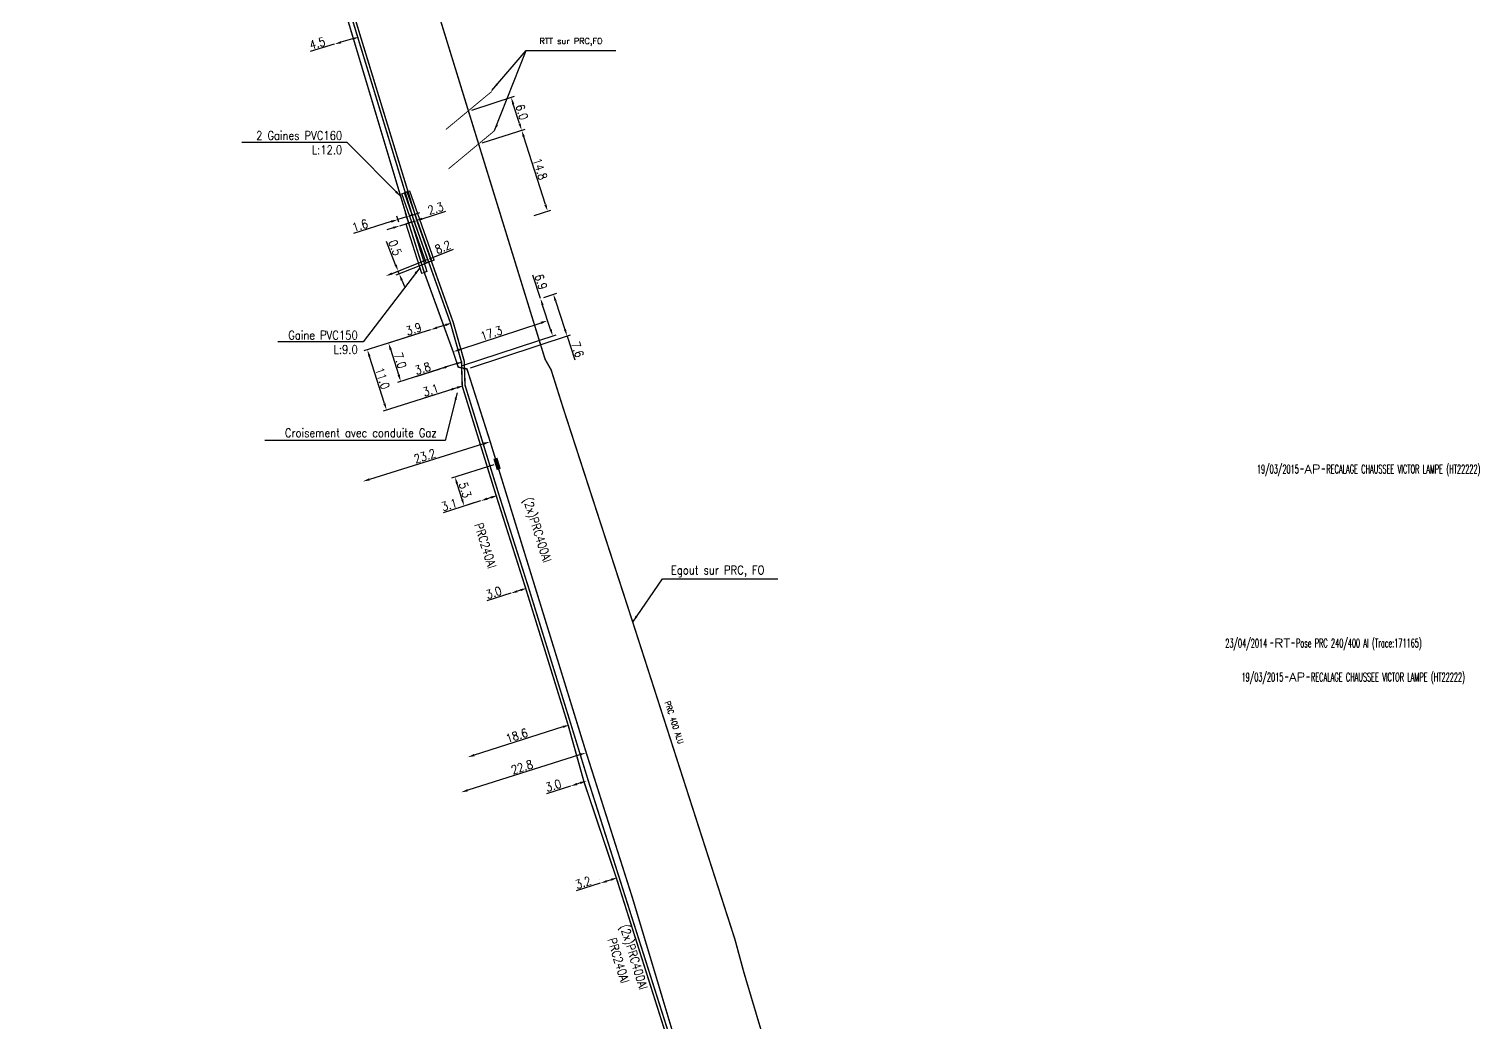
# Model space of a CAD drawing. Header units: millimetres. Extents: x 113457 to 114000, y 153000 to 154000.
# Drawn here: x 113732.4 to 113982, y 153172.6 to 153345.3 of the extents above; entities that cross this region are included whole.
import ezdxf
from ezdxf.enums import TextEntityAlignment as Align

# ---------------------------------------------------------------- set-up
doc = ezdxf.new("R2010")
doc.units = ezdxf.units.MM
doc.header["$PDMODE"] = 34
doc.layers.get('0').update_dxf_attribs({"linetype": 'CONTINUOUS'})
doc.layers.get('DEFPOINTS').update_dxf_attribs({"linetype": 'CONTINUOUS'})
for name, color, linetype in [('M_130', 3, 'M_ST_15'), ('M_300', 7, 'CONTINUOUS'), ('M_400', 7, 'CONTINUOUS'), ('M_910', 7, 'CONTINUOUS')]:
    doc.layers.add(name, color=color, linetype=linetype)
doc.styles.add('M_ROMANS', font='ROMANS.shx', dxfattribs={"width": 0.75})
doc.styles.get("Standard").update_dxf_attribs({"font": 'romans.shx', "width": 0.85})
doc.linetypes.add('M_ST_15', pattern='A,5,-0.3,["XX",Standard,S=1,R=0,X=0,Y=-0.5],-2.5', length=7.8)
doc.dimstyles.get("Standard").update_dxf_attribs({"dimtxt": 1.5, "dimasz": 1.2, "dimexe": 0.625, "dimexo": 0.625, "dimgap": 0.25, "dimtad": 1, "dimdec": 1, "dimzin": 0, "dimdsep": 46, "dimtxsty": 'Standard', "dimcen": -0.5, "dimadec": 0, "dimazin": 0, "dimtfac": 1, "dimtdec": 1, "dimtmove": 0, "dimatfit": 3, "dimfxl": 1, "dimtolj": 1, "dimtzin": 0, "dimarcsym": 0})

# ---------------------------------------------------------------- blocks, each defined once
blk = doc.blocks.new('*D2')
at = {"layer": 'DEFPOINTS', "color": 0, "linetype": 'Continuous', "transparency": 16777216}
for p in [(113818.07, 153327.67), (113810.6, 153325.28), (113819.64, 153312.65)]:
    blk.add_point(p, dxfattribs=at)
at = {"layer": 'M_130', "color": 0, "linetype": 'Continuous', "lineweight": -2, "transparency": 16777216}
for p, q in [((113811.2, 153325.47), (113818.66, 153327.86)), ((113822.21, 153314.73), (113818.43, 153326.53)), ((113820.23, 153312.84), (113823.17, 153313.78))]:
    blk.add_line(p, q, dxfattribs=at)
at = {"layer": 'M_130', "color": 0, "linetype": 'Continuous', "transparency": 16777216}
for points in [[(113818.62, 153326.59), (113818.24, 153326.47), (113818.07, 153327.67)], [(113822.4, 153314.79), (113822.02, 153314.67), (113822.58, 153313.59)]]:
    blk.add_solid(points, dxfattribs=at)
at = {"layer": 'M_130', "color": 0, "linetype": 'Continuous', "transparency": 16777216, "insert": (113821.27, 153320.93), "char_height": 1.5, "attachment_point": 5, "rotation": 287.7668}
blk.add_mtext('\\A1;14.8', dxfattribs=at)
blk = doc.blocks.new('*D3')
at = {"layer": 'DEFPOINTS', "color": 0, "linetype": 'Continuous', "transparency": 16777216}
for p in [(113816.24, 153333.37), (113808.83, 153330.99), (113810.6, 153325.28)]:
    blk.add_point(p, dxfattribs=at)
at = {"layer": 'M_130', "color": 0, "linetype": 'Continuous', "lineweight": -2, "transparency": 16777216}
for p, q in [((113809.42, 153331.18), (113816.84, 153333.56)), ((113817.7, 153328.81), (113816.61, 153332.22)), ((113811.2, 153325.47), (113818.66, 153327.86))]:
    blk.add_line(p, q, dxfattribs=at)
at = {"layer": 'M_130', "color": 0, "linetype": 'Continuous', "transparency": 16777216}
for points in [[(113816.8, 153332.29), (113816.42, 153332.16), (113816.24, 153333.37)], [(113817.89, 153328.87), (113817.51, 153328.75), (113818.07, 153327.67)]]:
    blk.add_solid(points, dxfattribs=at)
at = {"layer": 'M_130', "color": 0, "linetype": 'Continuous', "transparency": 16777216, "insert": (113818.11, 153330.82), "char_height": 1.5, "attachment_point": 5, "rotation": 287.7668}
blk.add_mtext('\\A1;6.0', dxfattribs=at)
blk = doc.blocks.new('*D11')
at = {"layer": 'DEFPOINTS', "color": 0, "linetype": 'Continuous', "transparency": 16777216}
for p in [(113829.3, 153219.45), (113807.56, 153212.57), (113807.56, 153212.57)]:
    blk.add_point(p, dxfattribs=at)
at = {"layer": 'M_130', "color": 0, "linetype": 'Continuous', "lineweight": -2, "transparency": 16777216}
blk.add_line((113828.15, 153219.09), (113808.7, 153212.93), dxfattribs=at)
at = {"layer": 'M_130', "color": 0, "linetype": 'Continuous', "transparency": 16777216}
for points in [[(113828.09, 153219.28), (113828.21, 153218.89), (113829.3, 153219.45)], [(113808.64, 153213.12), (113808.76, 153212.74), (113807.56, 153212.57)]]:
    blk.add_solid(points, dxfattribs=at)
at = {"layer": 'M_130', "color": 0, "linetype": 'Continuous', "transparency": 16777216, "insert": (113818.13, 153216.96), "char_height": 1.5, "attachment_point": 5, "rotation": 17.5543}
blk.add_mtext('\\A1;22.8', dxfattribs=at)
blk = doc.blocks.new('*D12')
at = {"layer": 'DEFPOINTS', "color": 0, "linetype": 'Continuous', "transparency": 16777216}
for p in [(113812.6, 153273.52), (113790.45, 153266.61), (113790.45, 153266.61)]:
    blk.add_point(p, dxfattribs=at)
at = {"layer": 'M_130', "color": 0, "linetype": 'Continuous', "lineweight": -2, "transparency": 16777216}
blk.add_line((113811.45, 153273.17), (113791.6, 153266.97), dxfattribs=at)
at = {"layer": 'M_130', "color": 0, "linetype": 'Continuous', "transparency": 16777216}
for points in [[(113811.39, 153273.36), (113811.51, 153272.98), (113812.6, 153273.52)], [(113791.54, 153267.16), (113791.66, 153266.78), (113790.45, 153266.61)]]:
    blk.add_solid(points, dxfattribs=at)
at = {"layer": 'M_130', "color": 0, "linetype": 'Continuous', "transparency": 16777216, "insert": (113801.23, 153271.02), "char_height": 1.5, "attachment_point": 5, "rotation": 17.329}
blk.add_mtext('\\A1;23.2', dxfattribs=at)
blk = doc.blocks.new('*D13')
at = {"layer": 'DEFPOINTS', "color": 0, "linetype": 'Continuous', "transparency": 16777216}
for p in [(113822.59, 153294.56), (113822.59, 153294.56), (113806.16, 153289.16)]:
    blk.add_point(p, dxfattribs=at)
at = {"layer": 'M_130', "color": 0, "linetype": 'Continuous', "lineweight": -2, "transparency": 16777216}
blk.add_line((113807.3, 153289.53), (113821.45, 153294.19), dxfattribs=at)
at = {"layer": 'M_130', "color": 0, "linetype": 'Continuous', "transparency": 16777216}
for points in [[(113821.39, 153294.38), (113821.52, 153294), (113822.59, 153294.56)], [(113807.24, 153289.72), (113807.36, 153289.34), (113806.16, 153289.16)]]:
    blk.add_solid(points, dxfattribs=at)
at = {"layer": 'M_130', "color": 0, "linetype": 'Continuous', "transparency": 16777216, "insert": (113812.78, 153292.39), "char_height": 1.5, "attachment_point": 5, "rotation": 18.2081}
blk.add_mtext('\\A1;17.3', dxfattribs=at)
blk = doc.blocks.new('*D39')
at = {"layer": 'DEFPOINTS', "color": 0, "linetype": 'Continuous', "transparency": 16777216}
for p in [(113796.55, 153312.14), (113796.89, 153311.06), (113798.42, 153311.54)]:
    blk.add_point(p, dxfattribs=at)
at = {"layer": 'M_400', "color": 0, "linetype": 'Continuous', "lineweight": -2, "transparency": 16777216}
for p, q in [((113796.7, 153311.66), (113796.36, 153312.74)), ((113798.07, 153312.62), (113796.55, 153312.14)), ((113798.23, 153312.14), (113797.89, 153313.22)), ((113799.22, 153312.98), (113800.36, 153313.34)), ((113795.4, 153311.78), (113788.83, 153309.7))]:
    blk.add_line(p, q, dxfattribs=at)
at = {"layer": 'M_400', "color": 0, "linetype": 'Continuous', "transparency": 16777216}
for points in [[(113795.34, 153311.97), (113795.47, 153311.59), (113796.55, 153312.14)], [(113799.16, 153313.17), (113799.28, 153312.79), (113798.07, 153312.62)]]:
    blk.add_solid(points, dxfattribs=at)
at = {"layer": 'M_400', "color": 0, "linetype": 'Continuous', "transparency": 16777216, "insert": (113789.96, 153311.11), "char_height": 1.5, "attachment_point": 5, "rotation": 17.5285}
blk.add_mtext('\\A1;1.6', dxfattribs=at)
blk = doc.blocks.new('*D54')
at = {"layer": 'DEFPOINTS', "color": 0, "linetype": 'Continuous', "transparency": 16777216}
for p in [(113821.33, 153298.41), (113823.48, 153291.9), (113807.04, 153286.49)]:
    blk.add_point(p, dxfattribs=at)
at = {"layer": 'M_130', "color": 0, "linetype": 'Continuous', "lineweight": -2, "transparency": 16777216}
for p, q in [((113821.34, 153298.41), (113820.02, 153302.45)), ((113823.11, 153293.04), (113821.72, 153297.27)), ((113821.92, 153298.6), (113821.94, 153298.61)), ((113807.63, 153286.69), (113824.08, 153292.1))]:
    blk.add_line(p, q, dxfattribs=at)
at = {"layer": 'M_130', "color": 0, "linetype": 'Continuous', "transparency": 16777216}
for points in [[(113821.91, 153297.33), (113821.53, 153297.21), (113821.34, 153298.41)], [(113823.3, 153293.11), (113822.92, 153292.98), (113823.48, 153291.9)]]:
    blk.add_solid(points, dxfattribs=at)
at = {"layer": 'M_130', "color": 0, "linetype": 'Continuous', "transparency": 16777216, "insert": (113821.44, 153301.31), "char_height": 1.5, "attachment_point": 5, "rotation": 288.2051}
blk.add_mtext('\\A1;6.9', dxfattribs=at)
blk = doc.blocks.new('*D55')
at = {"layer": 'DEFPOINTS', "color": 0, "linetype": 'Continuous', "transparency": 16777216}
for p in [(113821.33, 153298.41), (113825.97, 153291.88), (113808.56, 153286.16)]:
    blk.add_point(p, dxfattribs=at)
at = {"layer": 'M_130', "color": 0, "linetype": 'Continuous', "lineweight": -2, "transparency": 16777216}
for p, q in [((113821.92, 153298.6), (113824.18, 153299.34)), ((113823.96, 153298.01), (113825.6, 153293.02)), ((113809.16, 153286.35), (113826.56, 153292.08)), ((113825.97, 153291.88), (113827.34, 153287.73))]:
    blk.add_line(p, q, dxfattribs=at)
at = {"layer": 'M_130', "color": 0, "linetype": 'Continuous', "transparency": 16777216}
for points in [[(113824.15, 153298.07), (113823.77, 153297.95), (113823.58, 153299.15)], [(113825.79, 153293.09), (113825.41, 153292.96), (113825.97, 153291.88)]]:
    blk.add_solid(points, dxfattribs=at)
at = {"layer": 'M_130', "color": 0, "linetype": 'Continuous', "transparency": 16777216, "insert": (113827.79, 153289.55), "char_height": 1.5, "attachment_point": 5, "rotation": 288.2051}
blk.add_mtext('\\A1;7.6', dxfattribs=at)
blk = doc.blocks.new('*D56')
at = {"layer": 'DEFPOINTS', "color": 0, "linetype": 'Continuous', "transparency": 16777216}
for p in [(113813.8, 153269.67), (113806.48, 153267.36), (113810.36, 153263.06)]:
    blk.add_point(p, dxfattribs=at)
at = {"layer": 'M_300', "color": 0, "linetype": 'Continuous', "lineweight": -2, "transparency": 16777216}
for p, q in [((113813.21, 153269.48), (113805.89, 153267.17)), ((113807.71, 153263.48), (113806.84, 153266.22)), ((113809.77, 153262.87), (113807.47, 153262.15))]:
    blk.add_line(p, q, dxfattribs=at)
at = {"layer": 'M_300', "color": 0, "linetype": 'Continuous', "transparency": 16777216}
for points in [[(113807.04, 153266.28), (113806.65, 153266.16), (113806.48, 153267.36)], [(113807.9, 153263.54), (113807.52, 153263.42), (113808.07, 153262.34)]]:
    blk.add_solid(points, dxfattribs=at)
at = {"layer": 'M_300', "color": 0, "linetype": 'Continuous', "transparency": 16777216, "insert": (113808.24, 153265.13), "char_height": 1.5, "attachment_point": 5, "rotation": 287.5227}
blk.add_mtext('\\A1;5.3', dxfattribs=at)
blk = doc.blocks.new('M_300_03')
at = {"color": 0, "linetype": 'Continuous'}
blk.add_solid([(-1, 0.75), (-1, 0), (1, 0.75), (1, 0)], dxfattribs=at)
at = {"color": 0, "linetype": 'Continuous', "style": 'M_ROMANS', "width": 0.75, "flags": 3}
for tag, p in [('DEF_LEG', (0, -4.625)), ('DEF_COUP', (0, -7.125)), ('DEF_TYPE', (0, -9.625))]:
    blk.add_attdef(tag, text='', height=1.2, dxfattribs=at).set_placement(p, align=Align.MIDDLE)
blk = doc.blocks.new('*D123')
at = {"layer": 'DEFPOINTS', "color": 0, "linetype": 'Continuous', "transparency": 16777216}
for p in [(113834.77, 153197.74), (113831.72, 153196.77), (113831.73, 153196.74)]:
    blk.add_point(p, dxfattribs=at)
at = {"layer": 'M_130', "color": 0, "linetype": 'Continuous', "lineweight": -2, "transparency": 16777216}
for p, q in [((113831.54, 153197.34), (113831.53, 153197.37)), ((113833.63, 153197.38), (113832.87, 153197.13)), ((113834.96, 153197.14), (113834.96, 153197.14)), ((113831.72, 153196.77), (113827.56, 153195.45))]:
    blk.add_line(p, q, dxfattribs=at)
at = {"layer": 'M_130', "color": 0, "linetype": 'Continuous', "transparency": 16777216}
for points in [[(113832.81, 153197.32), (113832.93, 153196.94), (113831.72, 153196.77)], [(113833.57, 153197.57), (113833.69, 153197.19), (113834.77, 153197.74)]]:
    blk.add_solid(points, dxfattribs=at)
at = {"layer": 'M_130', "color": 0, "linetype": 'Continuous', "transparency": 16777216, "insert": (113828.76, 153196.88), "char_height": 1.5, "attachment_point": 5, "rotation": 17.6271}
blk.add_mtext('\\A1;3.2', dxfattribs=at)
blk = doc.blocks.new('*D124')
at = {"layer": 'DEFPOINTS', "color": 0, "linetype": 'Continuous', "transparency": 16777216}
for p in [(113826.54, 153213.64), (113826.54, 153213.64), (113829.4, 153214.55)]:
    blk.add_point(p, dxfattribs=at)
at = {"layer": 'M_130', "color": 0, "linetype": 'Continuous', "lineweight": -2, "transparency": 16777216}
for p, q in [((113826.54, 153213.64), (113822.37, 153212.32)), ((113828.25, 153214.19), (113827.68, 153214.01))]:
    blk.add_line(p, q, dxfattribs=at)
at = {"layer": 'M_130', "color": 0, "linetype": 'Continuous', "transparency": 16777216}
for points in [[(113827.62, 153214.2), (113827.74, 153213.82), (113826.54, 153213.64)], [(113828.19, 153214.38), (113828.31, 153214), (113829.4, 153214.55)]]:
    blk.add_solid(points, dxfattribs=at)
at = {"layer": 'M_130', "color": 0, "linetype": 'Continuous', "transparency": 16777216, "insert": (113823.58, 153213.75), "char_height": 1.5, "attachment_point": 5, "rotation": 17.6271}
blk.add_mtext('\\A1;3.0', dxfattribs=at)
blk = doc.blocks.new('*D125')
at = {"layer": 'DEFPOINTS', "color": 0, "linetype": 'Continuous', "transparency": 16777216}
for p in [(113826.4, 153224.3), (113808.67, 153218.67), (113808.67, 153218.67)]:
    blk.add_point(p, dxfattribs=at)
at = {"layer": 'M_130', "color": 0, "linetype": 'Continuous', "lineweight": -2, "transparency": 16777216}
blk.add_line((113825.25, 153223.94), (113809.82, 153219.04), dxfattribs=at)
at = {"layer": 'M_130', "color": 0, "linetype": 'Continuous', "transparency": 16777216}
for points in [[(113825.19, 153224.13), (113825.32, 153223.75), (113826.4, 153224.3)], [(113809.75, 153219.23), (113809.88, 153218.84), (113808.67, 153218.67)]]:
    blk.add_solid(points, dxfattribs=at)
at = {"layer": 'M_130', "color": 0, "linetype": 'Continuous', "transparency": 16777216, "insert": (113817.23, 153222.44), "char_height": 1.5, "attachment_point": 5, "rotation": 17.6271}
blk.add_mtext('\\A1;18.6', dxfattribs=at)
blk = doc.blocks.new('*D126')
at = {"layer": 'DEFPOINTS', "color": 0, "linetype": 'Continuous', "transparency": 16777216}
for p in [(113816.18, 153247.17), (113816.18, 153247.17), (113819.04, 153248.07)]:
    blk.add_point(p, dxfattribs=at)
at = {"layer": 'M_130', "color": 0, "linetype": 'Continuous', "lineweight": -2, "transparency": 16777216}
for p, q in [((113816.18, 153247.17), (113812.01, 153245.84)), ((113817.89, 153247.71), (113817.32, 153247.53))]:
    blk.add_line(p, q, dxfattribs=at)
at = {"layer": 'M_130', "color": 0, "linetype": 'Continuous', "transparency": 16777216}
for points in [[(113817.26, 153247.72), (113817.38, 153247.34), (113816.18, 153247.17)], [(113817.83, 153247.9), (113817.95, 153247.52), (113819.04, 153248.07)]]:
    blk.add_solid(points, dxfattribs=at)
at = {"layer": 'M_130', "color": 0, "linetype": 'Continuous', "transparency": 16777216, "insert": (113813.22, 153247.28), "char_height": 1.5, "attachment_point": 5, "rotation": 17.6271}
blk.add_mtext('\\A1;3.0', dxfattribs=at)
blk = doc.blocks.new('*D127')
at = {"layer": 'DEFPOINTS', "color": 0, "linetype": 'Continuous', "transparency": 16777216}
for p in [(113810.93, 153263.24), (113810.93, 153263.24), (113813.89, 153264.18)]:
    blk.add_point(p, dxfattribs=at)
at = {"layer": 'M_130', "color": 0, "linetype": 'Continuous', "lineweight": -2, "transparency": 16777216}
for p, q in [((113810.93, 153263.24), (113804.44, 153261.18)), ((113812.74, 153263.82), (113812.08, 153263.61))]:
    blk.add_line(p, q, dxfattribs=at)
at = {"layer": 'M_130', "color": 0, "linetype": 'Continuous', "transparency": 16777216}
for points in [[(113812.02, 153263.8), (113812.14, 153263.41), (113810.93, 153263.24)], [(113812.68, 153264.01), (113812.8, 153263.63), (113813.89, 153264.18)]]:
    blk.add_solid(points, dxfattribs=at)
at = {"layer": 'M_130', "color": 0, "linetype": 'Continuous', "transparency": 16777216, "insert": (113805.47, 153262.56), "char_height": 1.5, "attachment_point": 5, "rotation": 17.6271}
blk.add_mtext('\\A1;3.1', dxfattribs=at)
blk = doc.blocks.new('*D132')
at = {"layer": 'DEFPOINTS', "color": 0, "linetype": 'Continuous', "transparency": 16777216}
for p in [(113802.23, 153292.98), (113791.24, 153289.49), (113807.98, 153283.27)]:
    blk.add_point(p, dxfattribs=at)
at = {"layer": 'M_130', "color": 0, "linetype": 'Continuous', "lineweight": -2, "transparency": 16777216}
for p, q in [((113801.63, 153292.79), (113790.65, 153289.3)), ((113794.22, 153280.15), (113791.61, 153288.35)), ((113807.39, 153283.08), (113793.98, 153278.82))]:
    blk.add_line(p, q, dxfattribs=at)
at = {"layer": 'M_130', "color": 0, "linetype": 'Continuous', "transparency": 16777216}
for points in [[(113791.8, 153288.41), (113791.42, 153288.29), (113791.24, 153289.49)], [(113794.41, 153280.21), (113794.02, 153280.09), (113794.58, 153279.01)]]:
    blk.add_solid(points, dxfattribs=at)
at = {"layer": 'M_130', "color": 0, "linetype": 'Continuous', "transparency": 16777216, "insert": (113793.86, 153284.55), "char_height": 1.5, "attachment_point": 5, "rotation": 287.6448}
blk.add_mtext('\\A1;11.0', dxfattribs=at)
blk = doc.blocks.new('*D133')
at = {"layer": 'DEFPOINTS', "color": 0, "linetype": 'Continuous', "transparency": 16777216}
for p in [(113805.03, 153282.33), (113805.03, 153282.33), (113807.98, 153283.27)]:
    blk.add_point(p, dxfattribs=at)
at = {"layer": 'M_130', "color": 0, "linetype": 'Continuous', "lineweight": -2, "transparency": 16777216}
for p, q in [((113805.03, 153282.33), (113801.21, 153281.12)), ((113806.84, 153282.91), (113806.17, 153282.7))]:
    blk.add_line(p, q, dxfattribs=at)
at = {"layer": 'M_130', "color": 0, "linetype": 'Continuous', "transparency": 16777216}
for points in [[(113806.11, 153282.89), (113806.23, 153282.51), (113805.03, 153282.33)], [(113806.78, 153283.1), (113806.9, 153282.72), (113807.98, 153283.27)]]:
    blk.add_solid(points, dxfattribs=at)
at = {"layer": 'M_130', "color": 0, "linetype": 'Continuous', "transparency": 16777216, "insert": (113802.25, 153282.5), "char_height": 1.5, "attachment_point": 5, "rotation": 17.6448}
blk.add_mtext('\\A1;3.1', dxfattribs=at)
blk = doc.blocks.new('*D134')
at = {"layer": 'DEFPOINTS', "color": 0, "linetype": 'Continuous', "transparency": 16777216}
for p in [(113802.23, 153292.98), (113794.93, 153290.66), (113807.23, 153287.23)]:
    blk.add_point(p, dxfattribs=at)
at = {"layer": 'M_130', "color": 0, "linetype": 'Continuous', "lineweight": -2, "transparency": 16777216}
for p, q in [((113801.63, 153292.79), (113794.34, 153290.47)), ((113796.69, 153285.14), (113795.3, 153289.52)), ((113806.64, 153287.04), (113796.46, 153283.8))]:
    blk.add_line(p, q, dxfattribs=at)
at = {"layer": 'M_130', "color": 0, "linetype": 'Continuous', "transparency": 16777216}
for points in [[(113795.49, 153289.58), (113795.1, 153289.46), (113794.93, 153290.66)], [(113796.88, 153285.2), (113796.5, 153285.08), (113797.05, 153283.99)]]:
    blk.add_solid(points, dxfattribs=at)
at = {"layer": 'M_130', "color": 0, "linetype": 'Continuous', "transparency": 16777216, "insert": (113796.95, 153287.63), "char_height": 1.5, "attachment_point": 5, "rotation": 287.6448}
blk.add_mtext('\\A1;7.0', dxfattribs=at)
blk = doc.blocks.new('*D135')
at = {"layer": 'DEFPOINTS', "color": 0, "linetype": 'Continuous', "transparency": 16777216}
for p in [(113807.85, 153287.43), (113803.82, 153286.15), (113803.82, 153286.15)]:
    blk.add_point(p, dxfattribs=at)
at = {"layer": 'M_130', "color": 0, "linetype": 'Continuous', "lineweight": -2, "transparency": 16777216}
for p, q in [((113806.71, 153287.06), (113804.97, 153286.51)), ((113803.82, 153286.15), (113799.66, 153284.82)), ((113808.04, 153286.83), (113808.04, 153286.83))]:
    blk.add_line(p, q, dxfattribs=at)
at = {"layer": 'M_130', "color": 0, "linetype": 'Continuous', "transparency": 16777216}
for points in [[(113806.65, 153287.25), (113806.77, 153286.87), (113807.85, 153287.43)], [(113804.91, 153286.7), (113805.03, 153286.32), (113803.82, 153286.15)]]:
    blk.add_solid(points, dxfattribs=at)
at = {"layer": 'M_130', "color": 0, "linetype": 'Continuous', "transparency": 16777216, "insert": (113800.86, 153286.26), "char_height": 1.5, "attachment_point": 5, "rotation": 17.6448}
blk.add_mtext('\\A1;3.8', dxfattribs=at)
blk = doc.blocks.new('*D136')
at = {"layer": 'DEFPOINTS', "color": 0, "linetype": 'Continuous', "transparency": 16777216}
for p in [(113802.23, 153292.98), (113802.23, 153292.98), (113805.94, 153294.17)]:
    blk.add_point(p, dxfattribs=at)
at = {"layer": 'M_130', "color": 0, "linetype": 'Continuous', "lineweight": -2, "transparency": 16777216}
for p, q in [((113802.23, 153292.98), (113798.12, 153291.68)), ((113804.8, 153293.8), (113803.37, 153293.35))]:
    blk.add_line(p, q, dxfattribs=at)
at = {"layer": 'M_130', "color": 0, "linetype": 'Continuous', "transparency": 16777216}
for points in [[(113803.31, 153293.54), (113803.43, 153293.16), (113802.23, 153292.98)], [(113804.74, 153293.99), (113804.86, 153293.61), (113805.94, 153294.17)]]:
    blk.add_solid(points, dxfattribs=at)
at = {"layer": 'M_130', "color": 0, "linetype": 'Continuous', "transparency": 16777216, "insert": (113799.3, 153293.1), "char_height": 1.5, "attachment_point": 5, "rotation": 17.6448}
blk.add_mtext('\\A1;3.9', dxfattribs=at)
blk = doc.blocks.new('*D137')
at = {"layer": 'DEFPOINTS', "color": 0, "linetype": 'Continuous', "transparency": 16777216}
for p in [(113802.04, 153305.33), (113794.42, 153302.31), (113794.42, 153302.31)]:
    blk.add_point(p, dxfattribs=at)
at = {"layer": 'M_130', "color": 0, "linetype": 'Continuous', "lineweight": -2, "transparency": 16777216}
for p, q in [((113802.04, 153305.33), (113806.22, 153306.99)), ((113795.54, 153302.75), (113800.93, 153304.89))]:
    blk.add_line(p, q, dxfattribs=at)
at = {"layer": 'M_130', "color": 0, "linetype": 'Continuous', "transparency": 16777216}
for points in [[(113800.86, 153305.08), (113801, 153304.71), (113802.04, 153305.33)], [(113795.46, 153302.94), (113795.61, 153302.57), (113794.42, 153302.31)]]:
    blk.add_solid(points, dxfattribs=at)
at = {"layer": 'M_130', "color": 0, "linetype": 'Continuous', "transparency": 16777216, "insert": (113804.38, 153307.34), "char_height": 1.5, "attachment_point": 5, "rotation": 21.6596}
blk.add_mtext('\\A1;8.2', dxfattribs=at)
blk = doc.blocks.new('*D138')
at = {"layer": 'DEFPOINTS', "color": 0, "linetype": 'Continuous', "transparency": 16777216}
for p in [(113796.89, 153311.06), (113796.89, 153311.06), (113799.6, 153311.92)]:
    blk.add_point(p, dxfattribs=at)
at = {"layer": 'M_130', "color": 0, "linetype": 'Continuous', "lineweight": -2, "transparency": 16777216}
for p, q in [((113800.75, 153312.28), (113804.91, 153313.59)), ((113795.75, 153310.7), (113794.6, 153310.34)), ((113796.89, 153311.06), (113799.6, 153311.92))]:
    blk.add_line(p, q, dxfattribs=at)
at = {"layer": 'M_130', "color": 0, "linetype": 'Continuous', "transparency": 16777216}
for points in [[(113800.69, 153312.47), (113800.81, 153312.09), (113799.6, 153311.92)], [(113795.69, 153310.89), (113795.81, 153310.51), (113796.89, 153311.06)]]:
    blk.add_solid(points, dxfattribs=at)
at = {"layer": 'M_130', "color": 0, "linetype": 'Continuous', "transparency": 16777216, "insert": (113803.1, 153314.07), "char_height": 1.5, "attachment_point": 5, "rotation": 17.5272}
blk.add_mtext('\\A1;2.3', dxfattribs=at)
blk = doc.blocks.new('*D139')
at = {"layer": 'DEFPOINTS', "color": 0, "linetype": 'Continuous', "transparency": 16777216}
for p in [(113785.49, 153342.61), (113785.49, 153342.61), (113789.81, 153343.88)]:
    blk.add_point(p, dxfattribs=at)
at = {"layer": 'M_130', "color": 0, "linetype": 'Continuous', "lineweight": -2, "transparency": 16777216}
for p, q in [((113785.49, 153342.61), (113781.3, 153341.37)), ((113788.66, 153343.54), (113786.64, 153342.95))]:
    blk.add_line(p, q, dxfattribs=at)
at = {"layer": 'M_130', "color": 0, "linetype": 'Continuous', "transparency": 16777216}
for points in [[(113786.59, 153343.14), (113786.7, 153342.76), (113785.49, 153342.61)], [(113788.6, 153343.73), (113788.71, 153343.35), (113789.81, 153343.88)]]:
    blk.add_solid(points, dxfattribs=at)
at = {"layer": 'M_130', "color": 0, "linetype": 'Continuous', "transparency": 16777216, "insert": (113782.54, 153342.78), "char_height": 1.5, "attachment_point": 5, "rotation": 16.4364}
blk.add_mtext('\\A1;4.5', dxfattribs=at)
blk = doc.blocks.new('GIS_MODF')
at = {"color": 0, "linetype": 'Continuous', "flags": 128}
for points in [[(-2.18, -0.01), (-1.68, -0.01)], [(1.52, -0.01), (2.02, -0.01)]]:
    blk.add_lwpolyline(points, dxfattribs=at)
at = {"color": 0, "linetype": 'Continuous', "width": 0.5}
blk.add_attdef('DATE', text='', height=1.5, dxfattribs=at).set_placement((-2.5, -0.8), align=Align.RIGHT)
at = {"color": 0, "linetype": 'Continuous', "width": 1.771291}
blk.add_attdef('USER', text='', height=1.5, dxfattribs=at).set_placement((-1.51, -0.8), (1.28, -0.8), align=Align.FIT)
at = {"color": 0, "linetype": 'Continuous', "width": 0.5}
blk.add_attdef('DESC', (2.29, -0.8), '', height=1.5, dxfattribs=at)
blk = doc.blocks.new('*D167')
at = {"layer": 'DEFPOINTS', "color": 0, "linetype": 'Continuous', "transparency": 16777216}
for p in [(113802.37, 153304.93), (113795.02, 153302.55), (113796.6, 153303.17)]:
    blk.add_point(p, dxfattribs=at)
at = {"layer": 'M_400', "color": 0, "linetype": 'Continuous', "lineweight": -2, "transparency": 16777216}
for p, q in [((113796.15, 153304.29), (113794.54, 153308.35)), ((113801.79, 153304.7), (113796.2, 153302.48)), ((113795.6, 153302.78), (113797.18, 153303.4)), ((113796.78, 153302.71), (113796.6, 153303.17)), ((113797.22, 153301.6), (113797.67, 153300.48))]:
    blk.add_line(p, q, dxfattribs=at)
at = {"layer": 'M_400', "color": 0, "linetype": 'Continuous', "transparency": 16777216}
for points in [[(113796.34, 153304.36), (113795.97, 153304.21), (113796.6, 153303.17)], [(113797.41, 153301.67), (113797.04, 153301.52), (113796.78, 153302.71)]]:
    blk.add_solid(points, dxfattribs=at)
at = {"layer": 'M_400', "color": 0, "linetype": 'Continuous', "transparency": 16777216, "insert": (113796.06, 153307.25), "char_height": 1.5, "attachment_point": 5, "rotation": 291.6596}
blk.add_mtext('\\A1;0.5', dxfattribs=at)

msp = doc.modelspace()

# ---------------------------------------------------------------- linework, layer by layer
at = {"layer": 'M_130', "linetype": 'Continuous'}
for p, q in [((113812.87, 153334.59), (113818.85, 153341.53)), ((113813.33, 153327.64), (113818.85, 153341.53)), ((113818.85, 153341.53), (113834.47, 153341.53))]:
    msp.add_line(p, q, dxfattribs=at)
at = {"layer": 'M_130', "color": 3, "const_width": 0.25, "flags": 128}
msp.add_lwpolyline([(113600.93, 153746.5), (113600.99, 153746.4, 0.428385), (113601.68, 153746.18), (113607.27, 153749.26), (113613.6, 153738.15), (113617.59, 153730.93), (113627.64, 153713.73), (113633.66, 153703.28), (113634.89, 153702.89), (113642.61, 153688.33), (113659.22, 153658.22), (113661.61, 153658.01), (113682.78, 153621.93), (113689.73, 153609.19), (113695.16, 153597.71), (113699.59, 153588.68), (113700.62, 153586.59), (113705.52, 153577.33), (113706.89, 153574.79), (113707.44, 153573.78), (113707.98, 153572.76), (113709.45, 153570.05), (113697.01, 153562.87), (113708.26, 153543.52), (113716.06, 153528.68), (113720.54, 153519.82), (113733.76, 153495.49), (113736.56, 153491.2), (113736.56, 153491.2), (113743.26, 153477.26), (113744.81, 153476.98), (113746.31, 153472.73), (113750.73, 153461.89), (113752.75, 153456.7), (113755.8, 153446.67), (113758.42, 153439.25), (113761.41, 153429.48), (113764.64, 153420.14), (113769.79, 153403.63), (113780.29, 153369.59), (113787.25, 153348.78), (113787.25, 153348.78), (113798.42, 153311.54), (113801.13, 153302.96), (113806.16, 153289.16), (113806.16, 153289.16), (113807.04, 153286.49), (113808.56, 153286.16), (113812.6, 153273.52), (113829.3, 153219.45), (113837.36, 153194.14), (113846.95, 153162.16), (113850.97, 153149.45), (113855.89, 153134.33), (113857.89, 153127.76), (113858.23, 153125.9), (113858.69, 153121.87), (113865.19, 153101.06), (113869.82, 153087.29), (113871.17, 153083.51), (113873.89, 153075.95), (113876.69, 153066.61), (113876.69, 153066.61), (113883.81, 153049.82), (113887.32, 153037.97), (113892.08, 153022.86), (113893.4, 153021.86), (113894.06, 153019.89), (113892.75, 153018.54), (113894.38, 153012.79), (113898.51, 153001.16), (113899, 153000)], format="xyb", dxfattribs=at)
at = {"layer": 'M_130', "const_width": 0.25, "flags": 128}
msp.add_lwpolyline([(113602.75, 153741.7), (113602.87, 153741.46), (113604.64, 153736.62), (113605.35, 153733.1, 0.345211), (113605.82, 153732.7), (113606.37, 153732.68), (113618.03, 153736.21, -0.329713), (113619.37, 153735.54), (113620.82, 153732.68), (113625.31, 153724.6), (113629.14, 153717.79), (113644.37, 153688.94), (113649.36, 153679.77), (113659.97, 153659.25), (113665.28, 153649.93), (113669.75, 153642.22), (113676.07, 153631.12), (113682.33, 153620.22), (113682.33, 153620.22), (113700.15, 153586.33), (113703.05, 153583.5), (113709.21, 153572.86), (113711.92, 153567.58), (113714.7, 153562.15), (113718.67, 153555.63), (113723.36, 153547.23), (113743.31, 153509.44), (113746.28, 153504.07), (113749.18, 153499.99), (113755.59, 153487.46), (113759.63, 153478.42), (113764.07, 153469.1), (113769.1, 153456.29), (113771.9, 153448), (113798.96, 153363), (113808.82, 153330.99), (113810.59, 153325.27), (113822.14, 153287.87), (113822.82, 153286.66), (113823.19, 153286.03), (113825.26, 153279.46), (113837.38, 153242.17), (113855.16, 153186.99), (113856.72, 153181.23), (113867.03, 153146.66), (113868.1, 153143.04), (113873.81, 153124.39), (113881.34, 153100.24), (113884.83, 153088.79), (113891.28, 153068.14), (113912.83, 153000)], format="xyb", dxfattribs=at)
at = {"layer": 'M_130', "flags": 128}
msp.add_lwpolyline([(113897.6, 153000, 0.25, 0.25, 0), (113891.23, 153017.86, 0.25, 0.25, -0.255764), (113891.27, 153018.09, 0.25, 0.25, 0), (113892.33, 153019.45, 0.25, 0.25, 0.061213), (113892.36, 153019.5, 0.25, 0.25, 0), (113892.74, 153020.37, 0.25, 0.25, 0), (113892.4, 153021.29, 0.25, 0.25, 0), (113891.72, 153021.65, 0.25, 0.25, 0), (113890.5, 153021.95, 0.25, 0.25, -0.250986), (113890.33, 153022.11, 0.25, 0.25, 0), (113889.73, 153023.77, 0.25, 0.25, 0), (113885.61, 153037.46, 0.25, 0.25, 0), (113883.6, 153044.54, 0.25, 0.25, 0), (113879.8, 153057.88, 0.25, 0.25, 0), (113878.51, 153064.06, 0.25, 0.25, 0), (113874.8, 153074.96, 0.25, 0.25, 0), (113867.47, 153096.7, 0.25, 0.25, 0), (113866.77, 153099.55, 0.25, 0.25, 0), (113859.04, 153124.16, 0.25, 0.25, 0), (113856.84, 153128.12, 0.25, 0.25, 0), (113855.04, 153132.97, 0.25, 0.25, 0), (113849.6, 153149.97, 0.25, 0.25, 0), (113847.03, 153156.84, 0.25, 0.25, 0), (113846.68, 153159.41, 0.25, 0.25, 0), (113834.54, 153197.66, 0.25, 0.25, 0), (113828.91, 153214.4, 0.25, 0.25, 0), (113826.16, 153224.23, 0.25, 0.25, 0), (113818.78, 153248, 0.25, 0.25, 0), (113813.65, 153264.1, 0.25, 0.25, 0), (113807.74, 153283.19, 0.25, 0.25, 0), (113807.61, 153287.35, 0.25, 0.25, 0), (113805.7, 153294.09, 0.25, 0.25, 0), (113805.63, 153294.33, 0.25, 0.25, 0), (113799.36, 153311.84, 0.25, 0.25, 0), (113789.57, 153343.81, 0.25, 0.25, 0), (113784.59, 153360.16, 0.25, 0.25, 0), (113781.26, 153369.07, 0.25, 0.25, 0), (113777.04, 153382.84, 0.25, 0.25, 0), (113774, 153392.52, 0.25, 0.25, 0), (113771.04, 153401.97, 0.25, 0.25, 0), (113767.85, 153412.22, 0.25, 0.25, 0), (113762.52, 153428.73, 0.25, 0.25, 0), (113759.39, 153438.51, 0.25, 0.25, 0), (113756.88, 153446.02, 0.25, 0.25, 0), (113753.74, 153455.81, 0.25, 0.25, 0), (113737.67, 153491.18, 0.25, 0.25, -0.004387), (113737.67, 153491.18, 0.25, 0.25, 0), (113736.31, 153494.31, 0.25, 0.25, -0.390779), (113736.42, 153494.63, 0.25, 0.25, 0), (113736.77, 153494.82, 0.25, 0.25, 0), (113747.1, 153500.41, 0.25, 0.25, 0.429151), (113747.22, 153500.76, 0.25, 0.25, 0), (113746.67, 153501.81, 0, 0, 0)], format="xyseb", dxfattribs=at)
at = {"layer": 'M_130'}
msp.add_lwpolyline([(113847.18, 153159.55, 0.25, 0.25, 0), (113835.01, 153197.82, 0.25, 0.25, 0), (113829.64, 153214.63, 0.25, 0.25, 0), (113826.64, 153224.38, 0.25, 0.25, 0), (113819.27, 153248.15, 0.25, 0.25, 0), (113814.13, 153264.26, 0.25, 0.25, 0), (113808.22, 153283.35, 0.25, 0.25, 0), (113808.09, 153287.5, 0.25, 0.25, 0), (113806.18, 153294.24, 0.25, 0.25, 0), (113806.09, 153294.48, 0.25, 0.25, 0), (113799.84, 153311.99, 0.25, 0.25, 0), (113790.05, 153343.96, 0.25, 0.25, 0), (113785.07, 153360.31, 0.25, 0.25, 0)], format="xyseb", dxfattribs=at)
at = {"layer": 'M_130', "linetype": 'Continuous', "const_width": 0.16, "flags": 128}
for points in [[(113812.87, 153334.41), (113804.91, 153327.81)], [(113813.32, 153327.56), (113805.36, 153320.95)]]:
    msp.add_lwpolyline(points, dxfattribs=at)
at = {"layer": 'M_130', "linetype": 'Continuous'}
for points in [[(113813.93, 153335.55), (113813.65, 153335.75), (113812.87, 153334.59)], [(113813.94, 153328.49), (113813.63, 153328.64), (113813.33, 153327.64)]]:
    msp.add_solid(points, dxfattribs=at)
at = {"layer": 'M_400', "color": 7}
for p, q in [((113798.16, 153316.93), (113797.69, 153316.77)), ((113797.69, 153316.77), (113798.16, 153316.93)), ((113798.63, 153317.1), (113798.16, 153316.93)), ((113802.43, 153304.93), (113798.16, 153316.93)), ((113802.84, 153305.09), (113798.63, 153317.1)), ((113797.22, 153316.6), (113797.69, 153316.77)), ((113801.48, 153304.59), (113797.22, 153316.6)), ((113801.9, 153304.76), (113797.69, 153316.77)), ((113797.94, 153311.39), (113798.42, 153311.54)), ((113797.94, 153311.39), (113800.65, 153302.81)), ((113798.89, 153311.69), (113798.42, 153311.54)), ((113798.89, 153311.69), (113801.6, 153303.11)), ((113801.48, 153304.59), (113801.95, 153304.76)), ((113801.9, 153304.76), (113802.37, 153304.93)), ((113802.43, 153304.93), (113801.95, 153304.76)), ((113802.84, 153305.09), (113802.37, 153304.93)), ((113800.65, 153302.81), (113801.13, 153302.96)), ((113801.6, 153303.11), (113801.13, 153302.96))]:
    msp.add_line(p, q, dxfattribs=at)

# ---------------------------------------------------------------- block references
at = {"layer": 'M_300', "rotation": 287.0096247796788}
msp.add_blockref('M_300_03', (113813.44, 153269.56), dxfattribs=at)
at = {"layer": 'M_910', "linetype": 'Continuous'}
ref = msp.add_blockref('GIS_MODF', (113955.71, 153268.8), dxfattribs=at)
ref.add_attrib('DATE', '19/03/2015', dxfattribs={"layer": '0', "color": 0, "linetype": 'Continuous', "height": 1.5, "width": 0.5}).set_placement((113953.21, 153268.01), align=Align.RIGHT)
ref.add_attrib('USER', 'AP', dxfattribs={"layer": '0', "color": 0, "linetype": 'Continuous', "height": 1.5, "width": 1.082456}).set_placement((113954.21, 153268.01), (113956.99, 153268.01), align=Align.FIT)
ref.add_attrib('DESC', 'RECALAGE CHAUSSEE VICTOR LAMPE (HT22222)', (113958, 153268.01), dxfattribs={"layer": '0', "color": 0, "linetype": 'Continuous', "height": 1.5, "width": 0.5})
ref = msp.add_blockref('GIS_MODF', (113950.44, 153238.57), dxfattribs=at)
ref.add_attrib('DATE', '23/04/2014', dxfattribs={"layer": '0', "color": 0, "linetype": 'Continuous', "height": 1.5, "width": 0.5}).set_placement((113947.71, 153237.73), align=Align.RIGHT)
ref.add_attrib('USER', 'RT', dxfattribs={"layer": '0', "color": 0, "linetype": 'Continuous', "height": 1.5, "width": 1.082456}).set_placement((113948.94, 153237.77), (113951.72, 153237.77), align=Align.FIT)
ref.add_attrib('DESC', 'Pose PRC 240/400 Al (Trace:171165)', (113952.73, 153237.77), dxfattribs={"layer": '0', "color": 0, "linetype": 'Continuous', "height": 1.5, "width": 0.5})
ref = msp.add_blockref('GIS_MODF', (113953.03, 153232.65), dxfattribs=at)
ref.add_attrib('DATE', '19/03/2015', dxfattribs={"layer": '0', "color": 0, "linetype": 'Continuous', "height": 1.5, "width": 0.5}).set_placement((113950.53, 153231.85), align=Align.RIGHT)
ref.add_attrib('USER', 'AP', dxfattribs={"layer": '0', "color": 0, "linetype": 'Continuous', "height": 1.5, "width": 1.082456}).set_placement((113951.53, 153231.85), (113954.31, 153231.85), align=Align.FIT)
ref.add_attrib('DESC', 'RECALAGE CHAUSSEE VICTOR LAMPE (HT22222)', (113955.32, 153231.85), dxfattribs={"layer": '0', "color": 0, "linetype": 'Continuous', "height": 1.5, "width": 0.5})

# ---------------------------------------------------------------- texts
at = {"layer": 'M_130', "linetype": 'Continuous'}
msp.add_text('RTT sur PRC,FO', height=1.0365, dxfattribs=at).set_placement((113826.66, 153343.02), align=Align.MIDDLE)
at = {"layer": 'M_130', "linetype": 'Continuous', "width": 0.85}
for s, height, rotation, p in [('(2x)PRC400Al', 1.5, 287.4044, (113818.35, 153263.54)), ('PRC240Al', 1.5, 287.4044, (113809.83, 153259.12)), ('PRC 400 ALU', 1, 288.1801, (113842.92, 153228.22)), ('PRC240Al', 1.5, 286.8245, (113833.02, 153187.01))]:
    msp.add_text(s, height=height, rotation=rotation, dxfattribs=at).set_placement(p)
msp.add_text('(2x)PRC400Al', height=1.5, rotation=286.8604, dxfattribs=at).set_placement((113837.49, 153183.92), align=Align.MIDDLE)
at = {"layer": 'M_130', "linetype": 'Continuous', "char_height": 1.5}
for s, insert, attachment_point in [('\\A1;Croisement avec conduite Gaz', (113803.3, 153274.3), 9), ('\\A1;Egout sur PRC, FO', (113844.02, 153249.96), 7)]:
    msp.add_mtext(s, dxfattribs=dict(at, insert=insert, attachment_point=attachment_point))
at = {"layer": 'M_400', "linetype": 'Continuous', "char_height": 1.5, "attachment_point": 9}
for s, insert in [('\\A1;2 Gaines PVC160\\PL:12.0', (113786.87, 153323.5)), ('\\A1;Gaine PVC150\\PL:9.0', (113789.57, 153288.8))]:
    msp.add_mtext(s, dxfattribs=dict(at, insert=insert))

# ---------------------------------------------------------------- dimensions: what is measured, and where the dimension line sits
at = {"layer": 'M_130', "linetype": 'Continuous'}
for base, p1, p2, angle, picture, middle, dimtype in [((113785.49, 153342.61), (113789.81, 153343.88), (113785.49, 153342.61), 16.4364, '*D139', (113782.82, 153341.82), 160), ((113794.42, 153302.31), (113802.04, 153305.33), (113794.42, 153302.31), 21.6596, '*D137', (113804.75, 153306.41), 160), ((113823.48, 153291.9), (113821.33, 153298.41), (113807.04, 153286.49), 288.2051, '*D54', (113820.49, 153301), 160), ((113825.97, 153291.88), (113821.33, 153298.41), (113808.56, 153286.16), 288.2051, '*D55', (113826.84, 153289.24), 160), ((113802.23, 153292.98), (113805.94, 153294.17), (113802.23, 153292.98), 17.6448, '*D136', (113799.6, 153292.15), 160), ((113822.59, 153294.56), (113806.16, 153289.16), (113822.59, 153294.56), 18.2081, '*D13', (113813.09, 153291.44), 161), ((113791.24, 153289.49), (113807.98, 153283.27), (113802.23, 153292.98), 287.6448, '*D132', (113792.91, 153284.25), 160), ((113794.93, 153290.66), (113807.23, 153287.23), (113802.23, 153292.98), 287.6448, '*D134', (113795.99, 153287.33), 160), ((113805.03, 153282.33), (113807.98, 153283.27), (113805.03, 153282.33), 17.6448, '*D133', (113802.55, 153281.54), 160), ((113810.93, 153263.24), (113813.89, 153264.18), (113810.93, 153263.24), 17.6271, '*D127', (113805.78, 153261.6), 160), ((113816.18, 153247.17), (113819.04, 153248.07), (113816.18, 153247.17), 17.6271, '*D126', (113813.52, 153246.32), 160), ((113808.67, 153218.67), (113826.4, 153224.3), (113808.67, 153218.67), 17.6271, '*D125', (113817.54, 153221.49), 160), ((113826.54, 153213.64), (113829.4, 153214.55), (113826.54, 153213.64), 17.6271, '*D124', (113823.88, 153212.8), 160), ((113831.72, 153196.77), (113834.77, 153197.74), (113831.73, 153196.74), 17.6271, '*D123', (113829.07, 153195.93), 160)]:
    dim = msp.add_linear_dim(base=base, p1=p1, p2=p2, angle=angle, dimstyle='Standard', dxfattribs=at)
    dim.commit()
    dim.dimension.update_dxf_attribs({"geometry": picture, "text_midpoint": middle, "dimtype": dimtype})
for base, p1, p2, picture, middle in [((113816.24, 153333.37), (113810.6, 153325.28), (113808.83, 153330.99), '*D3', (113818.11, 153330.82)), ((113818.07, 153327.67), (113819.64, 153312.65), (113810.6, 153325.28), '*D2', (113821.27, 153320.93))]:
    dim = msp.add_linear_dim(base=base, p1=p1, p2=p2, angle=107.7668, dimstyle='Standard', dxfattribs=at)
    dim.commit()
    dim.dimension.update_dxf_attribs({"geometry": picture, "text_midpoint": middle})
for base, p1, p2, angle, text, picture, middle in [((113796.89, 153311.06), (113799.6, 153311.92), (113796.89, 153311.06), 17.5272, '2.3', '*D138', (113803.4, 153313.12)), ((113803.82, 153286.15), (113807.85, 153287.43), (113803.82, 153286.15), 17.6448, '3.8', '*D135', (113801.17, 153285.3))]:
    dim = msp.add_linear_dim(base=base, p1=p1, p2=p2, angle=angle, text=text, dimstyle='Standard', dxfattribs=at)
    dim.commit()
    dim.dimension.update_dxf_attribs({"geometry": picture, "text_midpoint": middle, "dimtype": 160})
for p1, p2, picture, middle in [((113812.6, 153273.52), (113790.45, 153266.61), '*D12', (113801.23, 153271.02)), ((113829.3, 153219.45), (113807.56, 153212.57), '*D11', (113818.13, 153216.96))]:
    dim = msp.add_aligned_dim(p1=p1, p2=p2, distance=0, dimstyle='Standard', dxfattribs=at)
    dim.commit()
    dim.dimension.update_dxf_attribs({"geometry": picture, "text_midpoint": middle})
at = {"layer": 'M_300', "linetype": 'Continuous'}
dim = msp.add_linear_dim(base=(113806.48, 153267.36), p1=(113810.36, 153263.06), p2=(113813.8, 153269.67), angle=107.5227, dimstyle='Standard', dxfattribs=at)
dim.commit()
dim.dimension.update_dxf_attribs({"geometry": '*D56', "text_midpoint": (113807.28, 153264.82), "dimtype": 160})
at = {"layer": 'M_400', "linetype": 'Continuous'}
dim = msp.add_linear_dim(base=(113796.55, 153312.14), p1=(113798.42, 153311.54), p2=(113796.89, 153311.06), angle=197.5285, dimstyle='Standard', override={"dimse2": 0}, dxfattribs=at)
dim.commit()
dim.dimension.update_dxf_attribs({"geometry": '*D39', "text_midpoint": (113790.26, 153310.15), "dimtype": 161})
dim = msp.add_linear_dim(base=(113796.6, 153303.17), p1=(113802.37, 153304.93), p2=(113795.02, 153302.55), angle=291.6596, dimstyle='Standard', dxfattribs=at)
dim.commit()
dim.dimension.update_dxf_attribs({"geometry": '*D167', "text_midpoint": (113795.13, 153306.88), "dimtype": 160})

# ---------------------------------------------------------------- leaders
at = {"layer": 'M_130', "linetype": 'Continuous', "annotation_type": 0, "has_hookline": 1, "hookline_direction": 1, "text_width": 29.87}
msp.add_leader([(113806.87, 153281.99), (113804.75, 153273.75), (113803.55, 153273.75)], dimstyle='Standard', override={"dimgap": 0.25, "dimtad": 1}, dxfattribs=at)
at = {"layer": 'M_130', "linetype": 'Continuous', "annotation_type": 0, "has_hookline": 1, "hookline_direction": 0, "text_width": 18.58}
msp.add_leader([(113837.38, 153242.17), (113842.57, 153249.71), (113843.77, 153249.71)], dimstyle='Standard', dxfattribs=at)
at = {"layer": 'M_400', "linetype": 'Continuous', "annotation_type": 0, "has_hookline": 1, "hookline_direction": 1}
for points, text_width in [([(113797.06, 153316.13), (113787.72, 153325.54), (113786.52, 153325.54)], 16.88), ([(113800.35, 153303.75), (113790.5, 153290.87), (113789.3, 153290.87)], 13.36)]:
    msp.add_leader(points, dimstyle='Standard', dxfattribs=dict(at, text_width=text_width))

doc.saveas('drawing.dxf')
